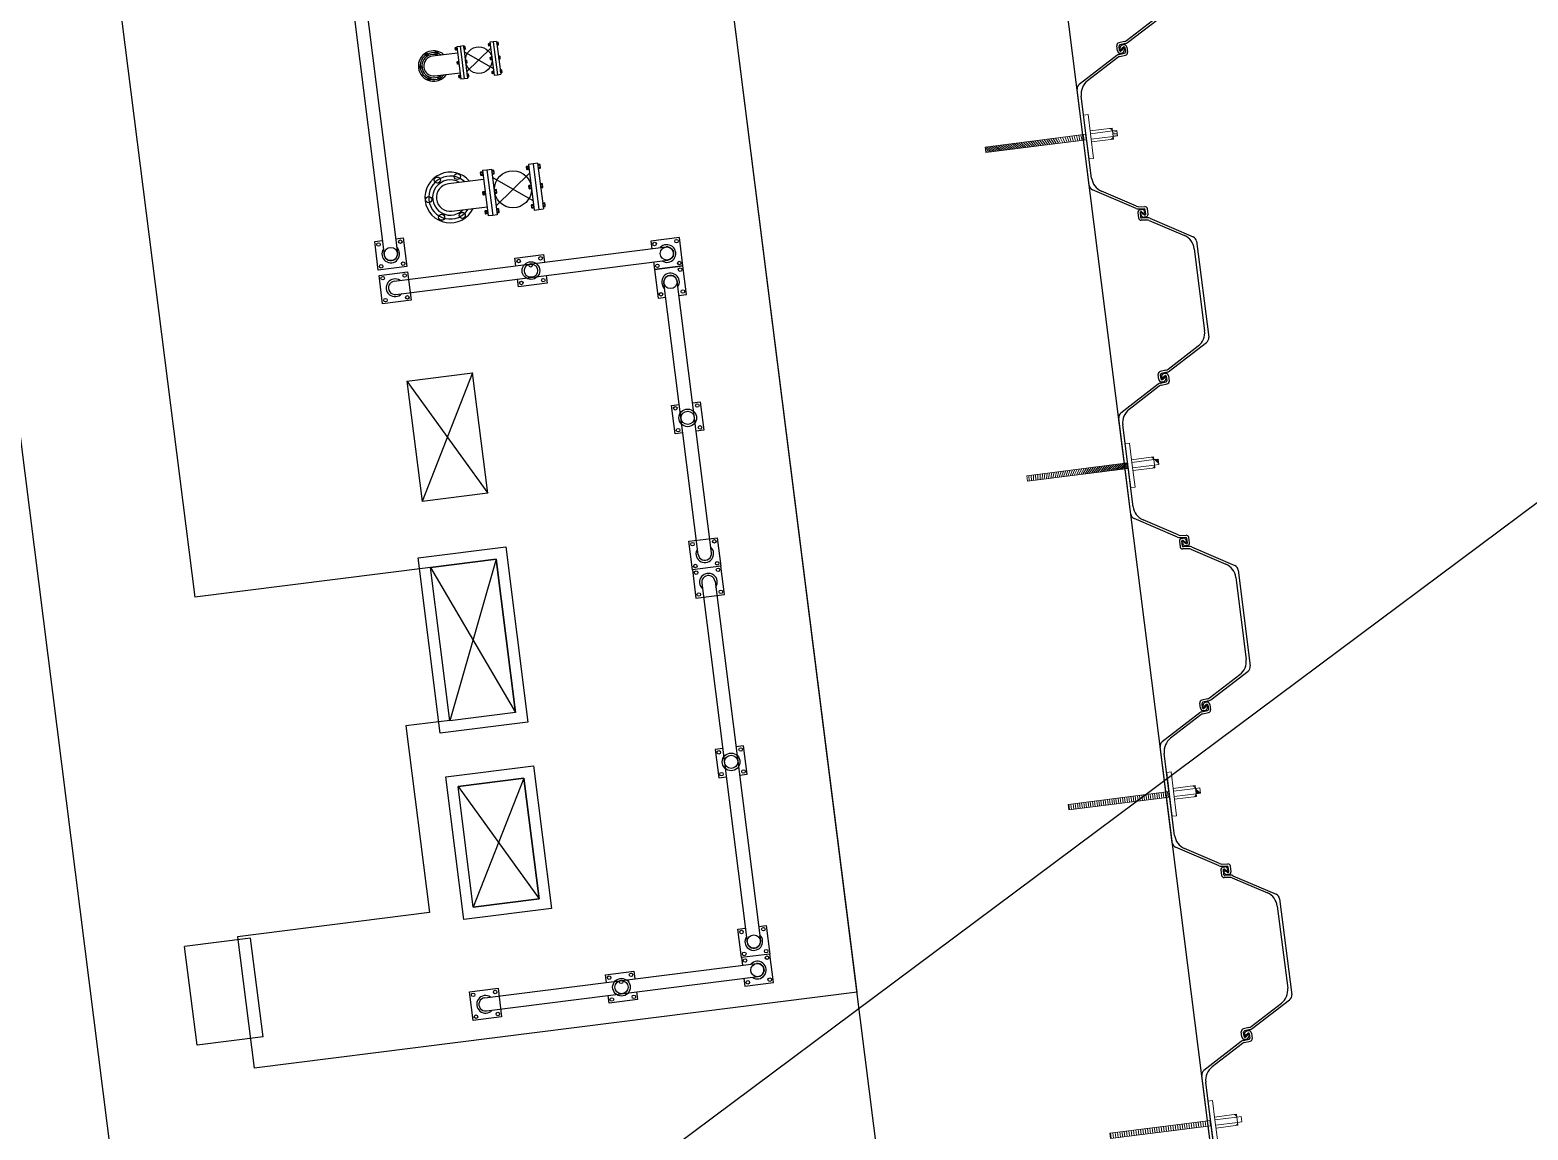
# Model space of a CAD drawing. Header units: inches. Extents: x 2621776591 to 2623670951, y 363331607 to 364354604.
# Drawn here: x 2622184631 to 2622191410, y 363909148 to 363914129 of the extents above; entities that cross this region are included whole.
import ezdxf

# ---------------------------------------------------------------- set-up
doc = ezdxf.new("R2010")
doc.units = ezdxf.units.IN
doc.header["$MEASUREMENT"] = 0
doc.linetypes.add('ACAD_ISO10W100', pattern=[18, 12, -3, 0, -3])
doc.linetypes.add('BORDERX2', pattern=[3.5, 1, -0.5, 1, -0.5, 0, -0.5])
for name, color, linetype in [('ANCHOR POINT', 7, 'Continuous'), ('ISLAND', 7, 'Continuous'), ('PIER', 7, 'Continuous'), ('SHEETPILE', 9, 'Continuous'), ('TEXT2', 1, 'Continuous')]:
    doc.layers.add(name, color=color, linetype=linetype)
doc.layers.add('CRANE', color=7, linetype='Continuous', true_color=0x7f3f7f)
pattern_1 = [(345, (493164.8837858685, 2793723.272402522), (0.00246525140460151, 0.009200443495403375), [])]

# ---------------------------------------------------------------- blocks, each defined once
blk = doc.blocks.new('SERVICE ISLAND PLINTH')
at = {"layer": 'ISLAND'}
for p, q in [((7.299999999988358, 2.75), (0, 2.75)), ((7.299999999988358, 2.750999996904284), (7.299999999988358, 0)), ((3.939198145351838, 2.380000148899853), (3.809198145347182, 2.380000148899853)), ((3.809198145347182, 2.380000148899853), (3.809198145347182, 2.250000149011612)), ((3.939198145351838, 2.250000149011612), (3.939198145351838, 2.380000148899853)), ((3.939198145351838, 2.380000148899853), (3.939198145351838, 2.250000149011612)), ((4.069198145356495, 2.380000148899853), (3.939198145351838, 2.380000148899853)), ((4.069198145356495, 2.345000149216503), (4.069198145356495, 2.380000148899853)), ((4.559198117873166, 2.345000149216503), (4.559198117873166, 2.380000148899853)), ((4.559198117873166, 2.380000148899853), (4.689198117877822, 2.380000148899853)), ((4.689198117877822, 2.380000148899853), (4.689198117877822, 2.345000149216503)), ((5.179198145342525, 2.250000149011612), (5.179198145342525, 2.380000148899853)), ((5.179198145342525, 2.380000148899853), (5.309198145347182, 2.380000148899853)), ((5.309198145347182, 2.380000148899853), (5.309198145347182, 2.250000149011612)), ((5.439198145351838, 2.380000148899853), (5.309198145347182, 2.380000148899853)), ((5.309198145347182, 2.380000148899853), (5.309198145347182, 2.250000149011612)), ((5.439198145351838, 2.250000149011612), (5.439198145351838, 2.380000148899853)), ((6.129198200302199, 2.380000148899853), (6.129198200302199, 2.345000149216503)), ((6.259198200306855, 2.380000148899853), (6.129198200302199, 2.380000148899853)), ((6.259198200306855, 2.345000149216503), (6.259198200306855, 2.380000148899853)), ((6.949198145361152, 2.345000149216503), (6.949198145361152, 2.380000148899853)), ((6.949198145361152, 2.380000148899853), (7.0791981453076, 2.380000148899853)), ((7.0791981453076, 2.380000148899853), (7.0791981453076, 2.250000149011612)), ((7.209198145312257, 2.380000148899853), (7.0791981453076, 2.380000148899853)), ((7.0791981453076, 2.380000148899853), (7.0791981453076, 2.250000149011612)), ((7.209198145312257, 2.250000149011612), (7.209198145312257, 2.380000148899853)), ((3.84419814532157, 1.075000149197876), (3.84419814532157, 2.315000258851796)), ((3.904198145319242, 1.075000149197876), (3.904198145319242, 2.315000148955733)), ((5.244198145344853, 2.345000149216503), (4.004198145354167, 2.345000149216503)), ((5.37419814534951, 2.345000149216503), (7.014198145305272, 2.345000149216503)), ((7.114198145340197, 1.075000149197876), (7.114198145340197, 2.315000258851796)), ((7.174198145337868, 1.075000149197876), (7.174198145337868, 2.315000148955733)), ((3.809198145347182, 2.250000149011612), (3.84419814532157, 2.250000149011612)), ((3.904198145319242, 2.250000149011612), (3.939198145351838, 2.250000149011612)), ((3.939198145351838, 2.250000149011612), (4.069198145356495, 2.250000149011612)), ((5.244198145344853, 2.285000149160624), (4.004198035399895, 2.285000149160624)), ((4.069198145356495, 2.250000149011612), (4.069198145356495, 2.285000149160624)), ((4.559198117873166, 2.250000149011612), (4.559198117873166, 2.285000149160624)), ((4.689198117877822, 2.250000149011612), (4.559198117873166, 2.250000149011612)), ((4.689198117877822, 2.285000149160624), (4.689198117877822, 2.250000149011612)), ((5.309198145347182, 2.250000149011612), (5.179198145342525, 2.250000149011612)), ((5.309198145347182, 2.250000149011612), (5.439198145351838, 2.250000149011612)), ((5.37419814534951, 2.285000149160624), (7.014198255259544, 2.285000149160624)), ((6.129198200302199, 2.285000149160624), (6.129198200302199, 2.250000149011612)), ((6.129198200302199, 2.250000149011612), (6.259198200306855, 2.250000149011612)), ((6.259198200306855, 2.250000149011612), (6.259198200306855, 2.285000149160624)), ((6.949198145361152, 2.250000149011612), (6.949198145361152, 2.285000149160624)), ((7.0791981453076, 2.250000149011612), (6.949198145361152, 2.250000149011612)), ((7.0791981453076, 2.250000149011612), (7.114198145340197, 2.250000149011612)), ((7.174198145337868, 2.250000149011612), (7.209198145312257, 2.250000149011612)), ((3.395833333313931, 1.785445179324597), (3.604166666627862, 1.785445179324597)), ((3.395833333313931, 1.785445179324597), (3.395833333313931, 1.764733894728124)), ((3.395833333313931, 1.764733894728124), (3.604166666627862, 1.764733894728124)), ((3.395833333313931, 1.764733894728124), (3.395833333313931, 1.744022610131651)), ((3.401871749083512, 1.79477362241596), (3.401871749083512, 1.785946891177446)), ((3.416982528113294, 1.79547543078661), (3.403935016074684, 1.79547543078661)), ((3.419095695309807, 1.785946891177446), (3.419095695309807, 1.79477362241596)), ((3.48976153152762, 1.794803238008171), (3.48976153152762, 1.785976506769657)), ((3.50487231061561, 1.795505046378821), (3.491824798518792, 1.795505046378821)), ((3.506985477812123, 1.785976506769657), (3.506985477812123, 1.794803238008171)), ((3.577527657907922, 1.79477362241596), (3.577527657907922, 1.785946891177446)), ((3.592638436995912, 1.79547543078661), (3.579590924899094, 1.79547543078661)), ((3.594751604192425, 1.785946891177446), (3.594751604192425, 1.79477362241596)), ((3.604166666627862, 1.764733894728124), (3.604166666627862, 1.785445179324597)), ((3.604166666627862, 1.744022610131651), (3.604166666627862, 1.764733894728124)), ((3.395833333313931, 1.744022610131651), (3.604166666627862, 1.744022610131651)), ((3.401871749083512, 1.734694167040288), (3.401871749083512, 1.743520898278803)), ((3.416982528113294, 1.733992358669639), (3.403935016074684, 1.733992358669639)), ((3.419095695309807, 1.743520898278803), (3.419095695309807, 1.734694167040288)), ((3.48976153152762, 1.734664550982416), (3.48976153152762, 1.743491282686591)), ((3.50487231061561, 1.733962742611766), (3.491824798518792, 1.733962742611766)), ((3.506985477812123, 1.743491282686591), (3.506985477812123, 1.734664550982416)), ((3.577527657907922, 1.734694167040288), (3.577527657907922, 1.743520898278803)), ((3.592638436995912, 1.733992358669639), (3.579590924899094, 1.733992358669639)), ((3.594751604192425, 1.743520898278803), (3.594751604192425, 1.734694167040288)), ((3.809198145347182, 1.630000176373869), (3.809198145347182, 1.760000176727772)), ((3.809198145347182, 1.760000176727772), (3.84419814532157, 1.760000176727772)), ((3.904198145319242, 1.760000176727772), (3.939198145351838, 1.760000176727772)), ((3.939198145351838, 1.760000176727772), (3.939198145351838, 1.630000176373869)), ((7.0791981453076, 1.630000176373869), (7.0791981453076, 1.760000176727772)), ((7.0791981453076, 1.760000176727772), (7.114198145340197, 1.760000176727772)), ((7.174198145337868, 1.760000176727772), (7.209198145312257, 1.760000176727772)), ((7.209198145312257, 1.760000176727772), (7.209198145312257, 1.630000176373869)), ((2.825000000011642, 1.670228993054479), (2.974999999976717, 1.670228993054479)), ((2.825000000011642, 1.670228993054479), (2.825000000011642, 1.655316868331283)), ((2.825000000011642, 1.655316868331283), (2.974999999976717, 1.655316868331283)), ((2.825000000011642, 1.655316868331283), (2.825000000011642, 1.640404743608087)), ((2.825000000011642, 1.640404743608087), (2.974999999976717, 1.640404743608087)), ((2.82934765930986, 1.67694547213614), (2.82934765930986, 1.670590225607157)), ((2.82934765930986, 1.633688264526427), (2.82934765930986, 1.64004351105541)), ((2.840227420267183, 1.677450774237514), (2.830833211541176, 1.677450774237514)), ((2.840227420267183, 1.633182962425053), (2.830833211541176, 1.633182962425053)), ((2.841748900653329, 1.670590225607157), (2.841748900653329, 1.67694547213614)), ((2.841748900653329, 1.64004351105541), (2.841748900653329, 1.633688264526427)), ((2.89262830268126, 1.676966795697808), (2.89262830268126, 1.670611549168825)), ((2.89262830268126, 1.633666940964758), (2.89262830268126, 1.640022187493742)), ((2.903508063638583, 1.677472097799182), (2.894113854912575, 1.677472097799182)), ((2.903508063638583, 1.633161638863385), (2.894113854912575, 1.633161638863385)), ((2.905029544024728, 1.670611549168825), (2.905029544024728, 1.676966795697808)), ((2.905029544024728, 1.640022187493742), (2.905029544024728, 1.633666940964758)), ((2.955819913710002, 1.67694547213614), (2.955819913710002, 1.670590225607157)), ((2.955819913710002, 1.633688264526427), (2.955819913710002, 1.64004351105541)), ((2.966699674609117, 1.677450774237514), (2.957305465941317, 1.677450774237514)), ((2.966699674609117, 1.633182962425053), (2.957305465941317, 1.633182962425053)), ((2.968221154995263, 1.670590225607157), (2.968221154995263, 1.67694547213614)), ((2.968221154995263, 1.64004351105541), (2.968221154995263, 1.633688264526427)), ((2.974999999976717, 1.655316868331283), (2.974999999976717, 1.670228993054479)), ((2.974999999976717, 1.640404743608087), (2.974999999976717, 1.655316868331283)), ((3.84419814532157, 1.630000176373869), (3.809198145347182, 1.630000176373869)), ((3.939198145351838, 1.630000176373869), (3.904198145319242, 1.630000176373869)), ((7.114198145340197, 1.630000176373869), (7.0791981453076, 1.630000176373869)), ((7.209198145312257, 1.630000176373869), (7.174198145337868, 1.630000176373869)), ((3.395833333313931, 1.575225641019642), (3.604166666627862, 1.575225641019642)), ((3.395833333313931, 1.554514356423169), (3.395833333313931, 1.575225641019642)), ((3.401871749083512, 1.584554084111005), (3.401871749083512, 1.575727352872491)), ((3.416982528113294, 1.585255892481655), (3.403935016074684, 1.585255892481655)), ((3.419095695309807, 1.575727352872491), (3.419095695309807, 1.584554084111005)), ((3.48976153152762, 1.584583700168878), (3.48976153152762, 1.575756968464702)), ((3.50487231061561, 1.585285508539528), (3.491824798518792, 1.585285508539528)), ((3.506985477812123, 1.575756968464702), (3.506985477812123, 1.584583700168878)), ((3.577527657907922, 1.584554084111005), (3.577527657907922, 1.575727352872491)), ((3.592638436995912, 1.585255892481655), (3.579590924899094, 1.585255892481655)), ((3.594751604192425, 1.575727352872491), (3.594751604192425, 1.584554084111005)), ((3.604166666627862, 1.575225641019642), (3.604166666627862, 1.554514356423169)), ((2.825000000011642, 1.518870925996453), (2.974999999976717, 1.518870925996453)), ((2.825000000011642, 1.503958800807595), (2.825000000011642, 1.518870925996453)), ((2.825000000011642, 1.503958800807595), (2.974999999976717, 1.503958800807595)), ((2.825000000011642, 1.489046676084399), (2.825000000011642, 1.503958800807595)), ((2.82934765930986, 1.525587405078113), (2.82934765930986, 1.519232158083469)), ((2.840227420267183, 1.526092706713825), (2.830833211541176, 1.526092706713825)), ((2.841748900653329, 1.519232158083469), (2.841748900653329, 1.525587405078113)), ((2.89262830268126, 1.52560872817412), (2.89262830268126, 1.519253481645137)), ((2.903508063638583, 1.526114030275494), (2.894113854912575, 1.526114030275494)), ((2.905029544024728, 1.519253481645137), (2.905029544024728, 1.52560872817412)), ((2.955819913710002, 1.525587405078113), (2.955819913710002, 1.519232158083469)), ((2.966699674609117, 1.526092706713825), (2.957305465941317, 1.526092706713825)), ((2.968221154995263, 1.519232158083469), (2.968221154995263, 1.525587405078113)), ((2.974999999976717, 1.518870925996453), (2.974999999976717, 1.503958800807595)), ((2.974999999976717, 1.503958800807595), (2.974999999976717, 1.489046676084399)), ((3.395833333313931, 1.554514356423169), (3.604166666627862, 1.554514356423169)), ((3.395833333313931, 1.533803071826696), (3.395833333313931, 1.554514356423169)), ((3.395833333313931, 1.533803071826696), (3.604166666627862, 1.533803071826696)), ((3.401871749083512, 1.524216306395829), (3.401871749083512, 1.533043037634343)), ((3.416982528113294, 1.523514498025179), (3.403935016074684, 1.523514498025179)), ((3.419095695309807, 1.533043037634343), (3.419095695309807, 1.524216306395829)), ((3.490728959033731, 1.524216306395829), (3.490728959033731, 1.533043037634343)), ((3.505839738063514, 1.523514498025179), (3.492792226024903, 1.523514498025179)), ((3.507952905260026, 1.533043037634343), (3.507952905260026, 1.524216306395829)), ((3.577527657907922, 1.524216306395829), (3.577527657907922, 1.533043037634343)), ((3.592638436995912, 1.523514498025179), (3.579590924899094, 1.523514498025179)), ((3.594751604192425, 1.533043037634343), (3.594751604192425, 1.524216306395829)), ((3.604166666627862, 1.554514356423169), (3.604166666627862, 1.533803071826696)), ((2.825000000011642, 1.489046676084399), (2.974999999976717, 1.489046676084399)), ((2.82934765930986, 1.482144204899669), (2.82934765930986, 1.488499451428652)), ((2.840227420267183, 1.481638902798295), (2.830833211541176, 1.481638902798295)), ((2.841748900653329, 1.488499451428652), (2.841748900653329, 1.482144204899669)), ((2.893324850476347, 1.482144204899669), (2.893324850476347, 1.488499451428652)), ((2.90420461143367, 1.481638902798295), (2.894810402707662, 1.481638902798295)), ((2.905726091761608, 1.488499451428652), (2.905726091761608, 1.482144204899669)), ((2.955819913710002, 1.482144204899669), (2.955819913710002, 1.488499451428652)), ((2.966699674609117, 1.481638902798295), (2.957305465941317, 1.481638902798295)), ((2.968221154995263, 1.488499451428652), (2.968221154995263, 1.482144204899669)), ((4.849999999976717, 1.375), (4.299999999988358, 1.375)), ((4.299999999988358, 1.074999999720603), (4.299999999988358, 1.375)), ((4.299999999988358, 1.375), (4.849999999976717, 1.074999999720603)), ((4.299999999988358, 1.074999999720603), (4.849999999976717, 1.375)), ((4.849999999976717, 1.375), (4.849999999976717, 1.074999999720603)), ((5.849999999976717, 1.375), (5.149999999965075, 1.375)), ((5.149999999965075, 1.375), (5.149999999965075, 1.074999999720603)), ((5.149999999965075, 1.074999999720603), (5.849999999976717, 1.375)), ((5.149999999965075, 1.375), (5.849999999976717, 1.074999999720603)), ((5.849999999976717, 1.375), (5.149999999965075, 1.375)), ((5.849999999976717, 1.375), (5.849999999976717, 1.074999999720603)), ((6.700000000011642, 1.375), (6.149999999965075, 1.375)), ((6.149999999965075, 1.375), (6.149999999965075, 1.074999999720603)), ((6.149999999965075, 1.375), (6.700000000011642, 1.074999999720603)), ((6.149999999965075, 1.074999999720603), (6.700000000011642, 1.375)), ((6.700000000011642, 1.375), (6.149999999965075, 1.375)), ((6.700000000011642, 1.074999999720603), (6.700000000011642, 1.375)), ((0.2799826913396828, 1.105000148992985), (3.719982691342011, 1.105000148992985)), ((3.654982691339683, 1.105000148992985), (3.654982691339683, 1.140000149141997)), ((3.654982691339683, 1.140000149141997), (3.784982691344339, 1.140000149141997)), ((3.784982691344339, 1.140000149141997), (3.784982691344339, 1.010000149253756)), ((3.809198145347182, 1.010000149253756), (3.809198145347182, 1.140000149141997)), ((3.809198145347182, 1.140000149141997), (3.939198145351838, 1.140000149141997)), ((3.939198145351838, 1.140000149141997), (3.939198145351838, 1.010000149253756)), ((7.0791981453076, 1.010000149253756), (7.0791981453076, 1.140000149141997)), ((7.0791981453076, 1.140000149141997), (7.209198145312257, 1.140000149141997)), ((7.209198145312257, 1.140000149141997), (7.209198145312257, 1.010000149253756)), ((0.2799826913396828, 1.045000148937106), (3.719982801238075, 1.045000148937106)), ((3.654982691339683, 1.010000149253756), (3.654982691339683, 1.045000148937106)), ((4.299790155433584, 1.074999999720603), (4.849999999976717, 1.074999999720603)), ((5.849999999976717, 1.074999999720603), (5.149999999965075, 1.074999999720603)), ((5.149999999965075, 1.074999999720603), (5.149999999965075, 0)), ((5.848121782531962, 1.074999999720603), (5.848121782531962, 0.875)), ((6.700000000011642, 1.074999999720603), (6.149999999965075, 1.074999999720603)), ((3.784982691344339, 1.010000149253756), (3.654982691339683, 1.010000149253756)), ((3.939198145351838, 1.010000149253756), (3.809198145347182, 1.010000149253756)), ((7.209198145312257, 1.010000149253756), (7.0791981453076, 1.010000149253756)), ((5.848121782531962, 0.875), (6.700000000011642, 0.875)), ((6.700000000011642, 0.875), (6.700000000011642, 0)), ((0, 0), (5.149999999965075, 0)), ((6.700000000011642, 0), (7.299999999988358, 0))]:
    blk.add_line(p, q, dxfattribs=at)
for points in [[(3.405998283065856, 1.79477362241596), (3.405998283065856, 1.785946891177446)], [(3.414869360916782, 1.785946891177446), (3.414869360916782, 1.79477362241596)], [(3.493888065568171, 1.794803238008171), (3.493888065568171, 1.785976506769657)], [(3.502759143419098, 1.785976506769657), (3.502759143419098, 1.794803238008171)], [(3.581654191948473, 1.79477362241596), (3.581654191948473, 1.785946891177446)], [(3.5905252697994, 1.785946891177446), (3.5905252697994, 1.79477362241596)], [(3.405998283065856, 1.734694167040288), (3.405998283065856, 1.743520898278803)], [(3.414869360916782, 1.743520898278803), (3.414869360916782, 1.734694167040288)], [(3.562725773605052, 1.575129609555006), (3.434205992205534, 1.744943585246801)], [(3.561794473498594, 1.744010531809181), (3.434205992205534, 1.575129609555006)], [(3.493888065568171, 1.734664550982416), (3.493888065568171, 1.743491282686591)], [(3.502759143419098, 1.743491282686591), (3.502759143419098, 1.734664550982416)], [(3.581654191948473, 1.734694167040288), (3.581654191948473, 1.743520898278803)], [(3.5905252697994, 1.743520898278803), (3.5905252697994, 1.734694167040288)], [(2.832318763830699, 1.67694547213614), (2.832318763830699, 1.670590225607157)], [(2.832318763830699, 1.633688264526427), (2.832318763830699, 1.64004351105541)], [(2.838705939881038, 1.670590225607157), (2.838705939881038, 1.67694547213614)], [(2.838705939881038, 1.64004351105541), (2.838705939881038, 1.633688264526427)], [(2.945162557007279, 1.518801783211529), (2.852628314343747, 1.641067845746875)], [(2.944492020935286, 1.640396046917886), (2.852628314343747, 1.518801783211529)], [(2.895599407202099, 1.676966795697808), (2.895599407202099, 1.670611549168825)], [(2.895599407202099, 1.633666940964758), (2.895599407202099, 1.640022187493742)], [(2.901986583252437, 1.670611549168825), (2.901986583252437, 1.676966795697808)], [(2.901986583252437, 1.640022187493742), (2.901986583252437, 1.633666940964758)], [(2.958791018172633, 1.67694547213614), (2.958791018172633, 1.670590225607157)], [(2.958791018172633, 1.633688264526427), (2.958791018172633, 1.64004351105541)], [(2.965178194222972, 1.670590225607157), (2.965178194222972, 1.67694547213614)], [(2.965178194222972, 1.64004351105541), (2.965178194222972, 1.633688264526427)], [(3.405998283065856, 1.584554084111005), (3.405998283065856, 1.575727352872491)], [(3.414869360916782, 1.575727352872491), (3.414869360916782, 1.584554084111005)], [(3.493888065568171, 1.584583700168878), (3.493888065568171, 1.575756968464702)], [(3.502759143419098, 1.575756968464702), (3.502759143419098, 1.584583700168878)], [(3.581654191948473, 1.584554084111005), (3.581654191948473, 1.575727352872491)], [(3.5905252697994, 1.575727352872491), (3.5905252697994, 1.584554084111005)], [(2.832318763830699, 1.525587405078113), (2.832318763830699, 1.519232158083469)], [(2.838705939881038, 1.519232158083469), (2.838705939881038, 1.525587405078113)], [(2.895599407202099, 1.52560872817412), (2.895599407202099, 1.519253481645137)], [(2.901986583252437, 1.519253481645137), (2.901986583252437, 1.52560872817412)], [(2.958791018172633, 1.525587405078113), (2.958791018172633, 1.519232158083469)], [(2.965178194222972, 1.519232158083469), (2.965178194222972, 1.525587405078113)], [(3.405998283065856, 1.524216306395829), (3.405998283065856, 1.533043037634343)], [(3.414869360916782, 1.533043037634343), (3.414869360916782, 1.524216306395829)], [(3.494855493016075, 1.524216306395829), (3.494855493016075, 1.533043037634343)], [(3.503726570867002, 1.533043037634343), (3.503726570867002, 1.524216306395829)], [(3.581654191948473, 1.524216306395829), (3.581654191948473, 1.533043037634343)], [(3.5905252697994, 1.533043037634343), (3.5905252697994, 1.524216306395829)], [(2.832318763830699, 1.482144204899669), (2.832318763830699, 1.488499451428652)], [(2.838705939881038, 1.488499451428652), (2.838705939881038, 1.482144204899669)], [(2.896295954997186, 1.482144204899669), (2.896295954997186, 1.488499451428652)], [(2.902683131047525, 1.488499451428652), (2.902683131047525, 1.482144204899669)], [(2.958791018172633, 1.482144204899669), (2.958791018172633, 1.488499451428652)], [(2.965178194222972, 1.488499451428652), (2.965178194222972, 1.482144204899669)]]:
    blk.add_lwpolyline(points, dxfattribs=at)
for points in [[(3.4375, 1.533803071826696), (3.4375, 1.373958800919354, 0.9999999999999999), (3.5625, 1.373958800919354), (3.5625, 1.533803071826696)], [(2.854999999981374, 1.489046676084399), (2.854999999981374, 1.373958800919354, 0.9999999999999999), (2.945000000006985, 1.373958800919354), (2.945000000006985, 1.489046676084399)]]:
    blk.add_lwpolyline(points, format="xyb", dxfattribs=at)
at = {"layer": 'ISLAND', "ltscale": 10000}
blk.add_lwpolyline([(5.099999999976717, 1.424999999813735), (5.899999999965075, 1.424999999813735), (5.899999999965075, 1.024999999906868), (5.099999999976717, 1.024999999906868)], close=True, dxfattribs=at)
at = {"layer": 'ISLAND'}
for points in [[(6.099999999976717, 1.424999999813735), (6.75099999998929, 1.424999999813735), (6.75099999998929, 1.024999999906868), (6.099999999976717, 1.024999999906868)], [(5.149999999965075, 1.375), (5.849999999976717, 1.375), (5.849999999976717, 1.074999999720603), (5.149999999965075, 1.074999999720603)], [(6.149999999965075, 1.375), (6.701000000000931, 1.375), (6.701000000000931, 1.074999999720603), (6.149999999965075, 1.074999999720603)]]:
    blk.add_lwpolyline(points, close=True, dxfattribs=at)
for centre, radius in [((3.824198145361152, 2.365000149235129), 0.008), ((3.924198145337868, 2.365000149235129), 0.008), ((3.9541981453076, 2.365000149235129), 0.008), ((4.054198145342525, 2.365000149235129), 0.008), ((4.574198117828928, 2.365000149235129), 0.008), ((4.674198117863853, 2.365000149235129), 0.008), ((5.194198145356495, 2.365000149235129), 0.008), ((5.294198145333212, 2.365000149235129), 0.008), ((5.324198145361152, 2.365000149235129), 0.008), ((5.424198145337868, 2.365000149235129), 0.008), ((6.144198200316168, 2.365000149235129), 0.008), ((6.244198200292885, 2.365000149235129), 0.008), ((6.964198145316914, 2.365000149235129), 0.008), ((7.064198145351838, 2.365000149235129), 0.008), ((7.09419814532157, 2.365000149235129), 0.008), ((7.194198145356495, 2.365000149235129), 0.008), ((3.87419814534951, 2.315000148955733), 0.03), ((4.004198145354167, 2.315000148955733), 0.03), ((4.62419814534951, 2.315000148955733), 0.04), ((4.62419814534951, 2.315000148955733), 0.03000000000001259), ((6.194198172830511, 2.315000148955733), 0.04), ((6.194198172830511, 2.315000148955733), 0.03000000000001259), ((7.014198145305272, 2.315000148955733), 0.03), ((7.144198145309929, 2.315000148955733), 0.03), ((3.824198145361152, 2.265000149141997), 0.008), ((3.924198145337868, 2.265000149141997), 0.008), ((4.054198145342525, 2.265000149141997), 0.008), ((4.574198117828928, 2.265000149141997), 0.008), ((4.674198117863853, 2.265000149141997), 0.008), ((5.194198145356495, 2.265000149141997), 0.008), ((5.294198145333212, 2.265000149141997), 0.008), ((5.324198145361152, 2.265000149141997), 0.008), ((5.424198145337868, 2.265000149141997), 0.008), ((6.144198200316168, 2.265000149141997), 0.008), ((6.244198200292885, 2.265000149141997), 0.008), ((6.964198145316914, 2.265000149141997), 0.008), ((7.064198145351838, 2.265000149141997), 0.008), ((7.09419814532157, 2.265000149141997), 0.008), ((7.194198145356495, 2.265000149141997), 0.008), ((3.498409237072337, 1.660111444070935), 0.0839111660953585), ((3.824198145361152, 1.745000176597387), 0.008), ((3.87419814534951, 1.695000148843974), 0.04), ((3.849999841419049, 1.696705024689436), 0.008), ((3.87419814534951, 1.695000148843974), 0.03000000000001259), ((3.924198145337868, 1.745000176597387), 0.008), ((7.09419814532157, 1.745000176597387), 0.008), ((7.144198145309929, 1.695000148843974), 0.04), ((7.119999841437675, 1.696705024689436), 0.008), ((7.144198145309929, 1.695000148843974), 0.03000000000001259), ((7.194198145356495, 1.745000176597387), 0.008), ((2.898854650673456, 1.579988704062998), 0.06041603958865448), ((3.824198145361152, 1.645000176504254), 0.008), ((3.924198145337868, 1.645000176504254), 0.008), ((7.09419814532157, 1.645000176504254), 0.008), ((7.194198145356495, 1.645000176504254), 0.008), ((3.4095168603817, 1.41762072686106), 0.01387588731672164), ((3.587141506257467, 1.417628488037735), 0.01387588731672164), ((2.842783481231891, 1.394062938634306), 0.006418876276274536), ((2.957419231359381, 1.394183672498912), 0.006418876276274536), ((2.843495830369648, 1.34835945116356), 0.006418876276274536), ((2.897221915656701, 1.313890685793012), 0.006418876276274536), ((2.954420590482187, 1.346005909144878), 0.006418876276274536), ((3.414439244079404, 1.325978208333254), 0.01387588731672164), ((3.49719353124965, 1.276200236752629), 0.01387588731672164), ((3.583544429158792, 1.323824769817293), 0.01387588731672164), ((3.669982691295445, 1.125000149011612), 0.008), ((3.719982691342011, 1.075000149197876), 0.03), ((3.76998269133037, 1.125000149011612), 0.008), ((3.824198145361152, 1.125000149011612), 0.008), ((3.924198145337868, 1.125000149011612), 0.008), ((7.09419814532157, 1.125000149011612), 0.008), ((7.194198145356495, 1.125000149011612), 0.008), ((3.669982691295445, 1.02500014891848), 0.008), ((3.76998269133037, 1.02500014891848), 0.008), ((3.824198145361152, 1.02500014891848), 0.008), ((3.924198145337868, 1.02500014891848), 0.008), ((7.09419814532157, 1.02500014891848), 0.008), ((7.194198145356495, 1.02500014891848), 0.008)]:
    blk.add_circle(centre, radius, dxfattribs=at)
for centre, radius, start, end in [((3.87419814534951, 2.315000148955733), 0.04, 318.5903765184514, 221.4096234815486), ((3.87419814534951, 2.315000148955733), 0.03, 0, 180.0001867629851), ((4.004198145354167, 2.315000148955733), 0.04, 48.5903834284668, 311.4096165715331), ((4.004198145354167, 2.315000148955733), 0.03, 90, 270.0001867629851), ((5.244198145344853, 2.315000148955733), 0.04, 228.5903834284668, 131.4096165715332), ((5.244198145344853, 2.315000148955733), 0.03, 269.9998132370148, 90), ((5.37419814534951, 2.315000148955733), 0.04, 48.5903834284668, 311.4096165715331), ((5.37419814534951, 2.315000148955733), 0.03, 90, 270.0001867629851), ((7.014198145305272, 2.315000148955733), 0.04, 228.5903834284668, 131.4096165715332), ((7.014198145305272, 2.315000148955733), 0.03, 269.9998132370148, 90), ((7.144198145309929, 2.315000148955733), 0.04, 318.5903765184514, 221.4096234815486), ((7.144198145309929, 2.315000148955733), 0.03, 0, 180.0001867629851), ((3.403935016074684, 1.792076133657247), 0.003396103106166852, 52.58819889903305, 127.411801100967), ((3.403935016074684, 1.788644379936159), 0.003396103106166852, 232.588198899033, 307.411801100967), ((3.410433822020423, 1.781797580886632), 0.01371319275676273, 71.12827666503703, 108.871723334963), ((3.410433822020423, 1.798922932241112), 0.01371319275676273, 251.128276665037, 288.871723334963), ((3.416982528113294, 1.791940921451896), 0.00353407264163369, 53.27741850175882, 126.7225814982412), ((3.416982528113294, 1.788779591675848), 0.00353407264163369, 233.2774185017588, 306.7225814982411), ((3.491824798518792, 1.792105749249458), 0.003396103106166852, 52.58819889903305, 127.411801100967), ((3.491824798518792, 1.78867399552837), 0.003396103106166852, 232.588198899033, 307.411801100967), ((3.498323604464531, 1.781827196944505), 0.01371319275676273, 71.12827666503703, 108.871723334963), ((3.498323604464531, 1.798952548298985), 0.01371319275676273, 251.128276665037, 288.871723334963), ((3.50487231061561, 1.791970537509769), 0.00353407264163369, 53.27741850175882, 126.7225814982412), ((3.50487231061561, 1.788809207733721), 0.00353407264163369, 233.2774185017588, 306.7225814982411), ((3.579590924899094, 1.792076133657247), 0.003396103106166852, 52.58819889903305, 127.411801100967), ((3.579590924899094, 1.788644379936159), 0.003396103106166852, 232.588198899033, 307.411801100967), ((3.586089730844833, 1.781797580886632), 0.01371319275676273, 71.12827666503703, 108.871723334963), ((3.586089730844833, 1.798922932241112), 0.01371319275676273, 251.128276665037, 288.871723334963), ((3.592638436995912, 1.791940921451896), 0.00353407264163369, 53.27741850175882, 126.7225814982412), ((3.592638436995912, 1.788779591675848), 0.00353407264163369, 233.2774185017588, 306.7225814982411), ((3.403935016074684, 1.74082340952009), 0.003396103106166852, 52.58819889903305, 127.411801100967), ((3.403935016074684, 1.737391655799001), 0.003396103106166852, 232.588198899033, 307.411801100967), ((3.410433822020423, 1.730544856749475), 0.01371319275676273, 71.12827666503703, 108.871723334963), ((3.410433822020423, 1.747670208569616), 0.01371319275676273, 251.128276665037, 288.871723334963), ((3.416982528113294, 1.740688197314739), 0.00353407264163369, 53.27741850175882, 126.7225814982412), ((3.416982528113294, 1.737526868004352), 0.00353407264163369, 233.2774185017588, 306.7225814982411), ((3.491824798518792, 1.740793793927878), 0.003396103106166852, 52.58819889903305, 127.411801100967), ((3.491824798518792, 1.737362039741129), 0.003396103106166852, 232.588198899033, 307.411801100967), ((3.498323604464531, 1.730515241157264), 0.01371319275676273, 71.12827666503703, 108.871723334963), ((3.498323604464531, 1.747640592511743), 0.01371319275676273, 251.128276665037, 288.871723334963), ((3.50487231061561, 1.740658581722528), 0.00353407264163369, 53.27741850175882, 126.7225814982412), ((3.50487231061561, 1.737497251946479), 0.00353407264163369, 233.2774185017588, 306.7225814982411), ((3.579590924899094, 1.74082340952009), 0.003396103106166852, 52.58819889903305, 127.411801100967), ((3.579590924899094, 1.737391655799001), 0.003396103106166852, 232.588198899033, 307.411801100967), ((3.586089730844833, 1.730544856749475), 0.01371319275676273, 71.12827666503703, 108.871723334963), ((3.586089730844833, 1.747670208569616), 0.01371319275676273, 251.128276665037, 288.871723334963), ((3.592638436995912, 1.740688197314739), 0.00353407264163369, 53.27741850175882, 126.7225814982412), ((3.592638436995912, 1.737526868004352), 0.00353407264163369, 233.2774185017588, 306.7225814982411), ((2.830833211541176, 1.675003280397505), 0.002445194236439986, 52.58819889903305, 127.411801100967), ((2.830833211541176, 1.672532417811453), 0.002445194236439986, 232.588198899033, 307.411801100967), ((2.830833211541176, 1.638101319316775), 0.002445194236439986, 52.58819889903305, 127.411801100967), ((2.830833211541176, 1.635630456265062), 0.002445194236439986, 232.588198899033, 307.411801100967), ((2.835512351826765, 1.667602722533047), 0.009873498784868573, 71.12827666503703, 108.871723334963), ((2.835512351826765, 1.679932975675911), 0.009873498784868573, 251.128276665037, 288.871723334963), ((2.835512351826765, 1.630700761452317), 0.009873498784868573, 71.12827666503703, 108.871723334963), ((2.835512351826765, 1.643031014129519), 0.009873498784868573, 251.128276665037, 288.871723334963), ((2.840227420267183, 1.674905927851796), 0.002544532301976103, 53.27741850175882, 126.7225814982412), ((2.840227420267183, 1.672629770357162), 0.002544532301976103, 233.2774185017588, 306.7225814982411), ((2.840227420267183, 1.638003966305405), 0.002544532301976103, 53.27741850175882, 126.7225814982412), ((2.840227420267183, 1.635727809276432), 0.002544532301976103, 233.2774185017588, 306.7225814982411), ((2.894113854912575, 1.675024603959173), 0.002445194236439986, 52.58819889903305, 127.411801100967), ((2.894113854912575, 1.67255374090746), 0.002445194236439986, 232.588198899033, 307.411801100967), ((2.894113854912575, 1.638079995755106), 0.002445194236439986, 52.58819889903305, 127.411801100967), ((2.894113854912575, 1.635609133169055), 0.002445194236439986, 232.588198899033, 307.411801100967), ((2.898792995198164, 1.667624046094716), 0.009873498784868573, 71.12827666503703, 108.871723334963), ((2.898792995198164, 1.679954298771918), 0.009873498784868573, 251.128276665037, 288.871723334963), ((2.898792995198164, 1.630679437890649), 0.009873498784868573, 71.12827666503703, 108.871723334963), ((2.898792995198164, 1.643009691033512), 0.009873498784868573, 251.128276665037, 288.871723334963), ((2.903508063638583, 1.674927250947803), 0.002544532301976103, 53.27741850175882, 126.7225814982412), ((2.903508063638583, 1.67265109391883), 0.002544532301976103, 233.2774185017588, 306.7225814982411), ((2.903508063638583, 1.637982643209398), 0.002544532301976103, 53.27741850175882, 126.7225814982412), ((2.903508063638583, 1.635706485714763), 0.002544532301976103, 233.2774185017588, 306.7225814982411), ((2.957305465941317, 1.675003280397505), 0.002445194236439986, 52.58819889903305, 127.411801100967), ((2.957305465941317, 1.672532417811453), 0.002445194236439986, 232.588198899033, 307.411801100967), ((2.957305465941317, 1.638101319316775), 0.002445194236439986, 52.58819889903305, 127.411801100967), ((2.957305465941317, 1.635630456265062), 0.002445194236439986, 232.588198899033, 307.411801100967), ((2.961984606226906, 1.667602722533047), 0.009873498784868573, 71.12827666503703, 108.871723334963), ((2.961984606226906, 1.679932975675911), 0.009873498784868573, 251.128276665037, 288.871723334963), ((2.961984606226906, 1.630700761452317), 0.009873498784868573, 71.12827666503703, 108.871723334963), ((2.961984606226906, 1.643031014129519), 0.009873498784868573, 251.128276665037, 288.871723334963), ((2.966699674609117, 1.674905927851796), 0.002544532301976103, 53.27741850175882, 126.7225814982412), ((2.966699674609117, 1.672629770357162), 0.002544532301976103, 233.2774185017588, 306.7225814982411), ((2.966699674609117, 1.638003966305405), 0.002544532301976103, 53.27741850175882, 126.7225814982412), ((2.966699674609117, 1.635727809276432), 0.002544532301976103, 233.2774185017588, 306.7225814982411), ((3.403935016074684, 1.581856595352292), 0.003396103106166852, 52.58819889903305, 127.411801100967), ((3.403935016074684, 1.578424841631204), 0.003396103106166852, 232.588198899033, 307.411801100967), ((3.410433822020423, 1.571578042581677), 0.01371319275676273, 71.12827666503703, 108.871723334963), ((3.410433822020423, 1.588703394401819), 0.01371319275676273, 251.128276665037, 288.871723334963), ((3.416982528113294, 1.581721383146942), 0.00353407264163369, 53.27741850175882, 126.7225814982412), ((3.416982528113294, 1.578560053836554), 0.00353407264163369, 233.2774185017588, 306.7225814982411), ((3.491824798518792, 1.581886211410165), 0.003396103106166852, 52.58819889903305, 127.411801100967), ((3.491824798518792, 1.578454457223415), 0.003396103106166852, 232.588198899033, 307.411801100967), ((3.498323604464531, 1.57160765863955), 0.01371319275676273, 71.12827666503703, 108.871723334963), ((3.498323604464531, 1.58873300999403), 0.01371319275676273, 251.128276665037, 288.871723334963), ((3.50487231061561, 1.581750999204814), 0.00353407264163369, 53.27741850175882, 126.7225814982412), ((3.50487231061561, 1.578589669428766), 0.00353407264163369, 233.2774185017588, 306.7225814982411), ((3.579590924899094, 1.581856595352292), 0.003396103106166852, 52.58819889903305, 127.411801100967), ((3.579590924899094, 1.578424841631204), 0.003396103106166852, 232.588198899033, 307.411801100967), ((3.586089730844833, 1.571578042581677), 0.01371319275676273, 71.12827666503703, 108.871723334963), ((3.586089730844833, 1.588703394401819), 0.01371319275676273, 251.128276665037, 288.871723334963), ((3.592638436995912, 1.581721383146942), 0.00353407264163369, 53.27741850175882, 126.7225814982412), ((3.592638436995912, 1.578560053836554), 0.00353407264163369, 233.2774185017588, 306.7225814982411), ((2.830833211541176, 1.523645212873816), 0.002445194236439986, 52.58819889903305, 127.411801100967), ((2.830833211541176, 1.521174350287765), 0.002445194236439986, 232.588198899033, 307.411801100967), ((2.835512351826765, 1.516244655009359), 0.009873498784868573, 71.12827666503703, 108.871723334963), ((2.835512351826765, 1.528574908152223), 0.009873498784868573, 251.128276665037, 288.871723334963), ((2.840227420267183, 1.523547860328108), 0.002544532301976103, 53.27741850175882, 126.7225814982412), ((2.840227420267183, 1.521271702833474), 0.002544532301976103, 233.2774185017588, 306.7225814982411), ((2.894113854912575, 1.523666536435485), 0.002445194236439986, 52.58819889903305, 127.411801100967), ((2.894113854912575, 1.521195673849434), 0.002445194236439986, 232.588198899033, 307.411801100967), ((2.898792995198164, 1.516265978571028), 0.009873498784868573, 71.12827666503703, 108.871723334963), ((2.898792995198164, 1.528596231713891), 0.009873498784868573, 251.128276665037, 288.871723334963), ((2.903508063638583, 1.523569183889776), 0.002544532301976103, 53.27741850175882, 126.7225814982412), ((2.903508063638583, 1.521293026395142), 0.002544532301976103, 233.2774185017588, 306.7225814982411), ((2.957305465941317, 1.523645212873816), 0.002445194236439986, 52.58819889903305, 127.411801100967), ((2.957305465941317, 1.521174350287765), 0.002445194236439986, 232.588198899033, 307.411801100967), ((2.961984606226906, 1.516244655009359), 0.009873498784868573, 71.12827666503703, 108.871723334963), ((2.961984606226906, 1.528574908152223), 0.009873498784868573, 251.128276665037, 288.871723334963), ((2.966699674609117, 1.523547860328108), 0.002544532301976103, 53.27741850175882, 126.7225814982412), ((2.966699674609117, 1.521271702833474), 0.002544532301976103, 233.2774185017588, 306.7225814982411), ((3.403935016074684, 1.53034554887563), 0.003396103106166852, 52.58819889903305, 127.411801100967), ((3.403935016074684, 1.526913795154542), 0.003396103106166852, 232.588198899033, 307.411801100967), ((3.410433822020423, 1.520066996105015), 0.01371319275676273, 71.12827666503703, 108.871723334963), ((3.410433822020423, 1.537192347925156), 0.01371319275676273, 251.128276665037, 288.871723334963), ((3.416982528113294, 1.53021033667028), 0.00353407264163369, 53.27741850175882, 126.7225814982412), ((3.416982528113294, 1.527049007359892), 0.00353407264163369, 233.2774185017588, 306.7225814982411), ((3.492792226024903, 1.53034554887563), 0.003396103106166852, 52.58819889903305, 127.411801100967), ((3.492792226024903, 1.526913795154542), 0.003396103106166852, 232.588198899033, 307.411801100967), ((3.499291031970643, 1.520066996105015), 0.01371319275676273, 71.12827666503703, 108.871723334963), ((3.499291031970643, 1.537192347925156), 0.01371319275676273, 251.128276665037, 288.871723334963), ((3.505839738063514, 1.53021033667028), 0.00353407264163369, 53.27741850175882, 126.7225814982412), ((3.505839738063514, 1.527049007359892), 0.00353407264163369, 233.2774185017588, 306.7225814982411), ((3.579590924899094, 1.53034554887563), 0.003396103106166852, 52.58819889903305, 127.411801100967), ((3.579590924899094, 1.526913795154542), 0.003396103106166852, 232.588198899033, 307.411801100967), ((3.586089730844833, 1.520066996105015), 0.01371319275676273, 71.12827666503703, 108.871723334963), ((3.586089730844833, 1.537192347925156), 0.01371319275676273, 251.128276665037, 288.871723334963), ((3.592638436995912, 1.53021033667028), 0.00353407264163369, 53.27741850175882, 126.7225814982412), ((3.592638436995912, 1.527049007359892), 0.00353407264163369, 233.2774185017588, 306.7225814982411), ((2.830833211541176, 1.486557259690017), 0.002445194236439986, 52.58819889903305, 127.411801100967), ((2.830833211541176, 1.484086396638304), 0.002445194236439986, 232.588198899033, 307.411801100967), ((2.899999999965075, 1.373958800919354), 0.06913198776660959, 130.6116667475654, 49.38833325243462), ((2.835512351826765, 1.479156701825559), 0.009873498784868573, 71.12827666503703, 108.871723334963), ((2.835512351826765, 1.491486954502761), 0.009873498784868573, 251.128276665037, 288.871723334963), ((2.840227420267183, 1.486459906678647), 0.002544532301976103, 53.27741850175882, 126.7225814982412), ((2.840227420267183, 1.484183749184012), 0.002544532301976103, 233.2774185017588, 306.7225814982411), ((2.894810402707662, 1.486557259690017), 0.002445194236439986, 52.58819889903305, 127.411801100967), ((2.894810402707662, 1.484086396638304), 0.002445194236439986, 232.588198899033, 307.411801100967), ((2.899489542993251, 1.479156701825559), 0.009873498784868573, 71.12827666503703, 108.871723334963), ((2.899489542993251, 1.491486954502761), 0.009873498784868573, 251.128276665037, 288.871723334963), ((2.90420461143367, 1.486459906678647), 0.002544532301976103, 53.27741850175882, 126.7225814982412), ((2.90420461143367, 1.484183749184012), 0.002544532301976103, 233.2774185017588, 306.7225814982411), ((2.957305465941317, 1.486557259690017), 0.002445194236439986, 52.58819889903305, 127.411801100967), ((2.957305465941317, 1.484086396638304), 0.002445194236439986, 232.588198899033, 307.411801100967), ((2.961984606226906, 1.479156701825559), 0.009873498784868573, 71.12827666503703, 108.871723334963), ((2.961984606226906, 1.491486954502761), 0.009873498784868573, 251.128276665037, 288.871723334963), ((2.966699674609117, 1.486459906678647), 0.002544532301976103, 53.27741850175882, 126.7225814982412), ((2.966699674609117, 1.484183749184012), 0.002544532301976103, 233.2774185017588, 306.7225814982411), ((3.5, 1.373958800919354), 0.1146668791491843, 123.0285663818419, 56.97143361815808), ((3.5, 1.373958800919354), 0.09727791943278986, 129.9776682475803, 50.02233175241975), ((3.5, 1.373958800919354), 0.07988895971639547, 141.4749414494866, 38.52505855051346), ((2.899999999965075, 1.373958800919354), 0.06108799184440655, 137.4461680752068, 42.55383192479323), ((2.899999999965075, 1.373958800919354), 0.05304399592220353, 148.0329049221797, 31.96709507782029), ((3.719982691342011, 1.075000149197876), 0.04, 228.5903834284668, 131.4096165715332), ((3.719982691342011, 1.075000149197876), 0.03, 269.9998132370148, 90), ((3.87419814534951, 1.075000149197876), 0.04, 138.5903765184514, 41.40962348154856), ((7.144198145309929, 1.075000149197876), 0.04, 138.5903765184514, 41.40962348154856), ((3.87419814534951, 1.075000149197876), 0.03, 179.9998132370149, 0), ((7.144198145309929, 1.075000149197876), 0.03, 179.9998132370149, 0)]:
    blk.add_arc(centre, radius, start, end, dxfattribs=at)
blk = doc.blocks.new('AU25D')
at = {"color": 7}
for p, q in [((776.0411521251635, 28.22840040445408), (884.4516152983097, 212.6682477956328)), ((906.0042368972807, 225), (1343.995763102714, 225)), ((937.9600775321112, 210.4999999999999), (1312.039922467884, 210.4999999999999)), ((1473.958847874833, 28.22840040445589), (1365.548384701686, 212.6682477956328)), ((785.7178184078231, 24.49650330780605), (873.3022127351968, 173.5047433868967)), ((1464.282181592173, 24.49650330780605), (1376.697787264799, 173.5047433868967)), ((-17.75, 10.5), (-17.75, 3.000437081158451)), ((-8.25, 9.5), (-8.25, 7.870285842249359)), ((6.545248191543577, -6.787101521733347), (-7.257391819077383, 5.64085136581707)), ((-5.75, 22.5), (17.85288811077771, 22.5)), ((-5.25, 12.5), (15.13794479972966, 12.5)), ((22.71786163413707, -18.04792223050753), (20.11312721772992, 7.997553924336897)), ((32.39452791679468, -14.31602513385769), (29.79332591397724, 11.6941294184071)), ((717.6054720832016, -14.31602513385769), (720.2066740860191, 11.6941294184071)), ((727.2821383658611, -18.04792223050571), (729.8868727822683, 7.997553924336897)), ((755.7499999999983, 22.5), (732.1471118892205, 22.5)), ((755.2499999999982, 12.5), (734.8620552002667, 12.5)), ((756.5452481915428, 6.787101521733347), (742.7426081809216, -5.64085136581707)), ((743.4547518084528, -6.787101521733347), (757.2573918190737, 5.64085136581707)), ((749.8497159067965, 10.5), (755.1199999999982, 10.5)), ((758.2499999999982, 9.5), (758.2499999999982, 7.870285842249359)), ((767.7499999999982, 10.5), (767.7499999999982, 3.000437081158451)), ((772.7178616341342, 18.04792223050571), (770.113127217729, -7.997553924336897)), ((782.3945279167938, 14.31602513385769), (779.7933259139763, -11.6941294184071)), ((1467.605472083202, 14.31602513385769), (1470.20667408602, -11.6941294184071)), ((1477.282138365861, 18.04792223050753), (1479.886872782267, -7.997553924336897)), ((1493.454751808453, 6.787101521733347), (1507.257391819074, -5.64085136581707)), ((1500.150284093199, 10.5), (1494.879999999998, 10.5)), ((-0.150284093202572, -10.5), (5.119999999998981, -10.5)), ((26.04115212516444, -28.22840040445589), (134.4516152983105, -212.6682477956328)), ((35.71781840782387, -24.49650330780605), (123.3022127351978, -173.5047433868967)), ((723.9588478748318, -28.22840040445408), (615.5483847016857, -212.6682477956328)), ((714.2821815921725, -24.49650330780605), (626.6977872648002, -173.5047433868967)), ((732.2499999999983, -10.5), (732.2499999999983, -3.000437081158451)), ((741.7499999999982, -9.5), (741.7499999999982, -7.870285842249359)), ((744.2499999999983, -22.5), (767.8528881107759, -22.5)), ((744.7499999999983, -12.5), (765.1379447997286, -12.5)), ((750.1502840931988, -10.5), (744.8799999999992, -10.5)), ((1505.749999999998, -22.5), (1482.14711188922, -22.5)), ((1505.249999999998, -12.5), (1484.862055200267, -12.5)), ((1508.249999999998, -9.5), (1508.249999999998, -7.870285842249359)), ((1517.749999999998, -10.5), (1517.749999999998, -3.000437081158451)), ((593.9957631027154, -225), (156.0042368972826, -225)), ((562.0399224678858, -210.4999999999999), (187.9600775321123, -210.4999999999999))]:
    blk.add_line(p, q, dxfattribs=at)
at = {"color": 4, "linetype": 'ACAD_ISO10W100'}
for p, q in [((5, 0), (-5, 0)), ((0, 5), (0, -5)), ((754.9999999999983, 0), (744.9999999999982, 0)), ((749.9999999999983, 5), (749.9999999999983, -5)), ((749.9999999999983, 5), (749.9999999999983, -5)), ((749.9999999999983, -5), (749.9999999999983, 5)), ((1494.999999999998, 0), (1504.999999999998, 0)), ((1499.999999999998, -5), (1499.999999999998, 5))]:
    blk.add_line(p, q, dxfattribs=at)
at = {"color": 7}
for centre, radius, start, end in [((937.9600775321112, 135.4999999999999), 75, 90, 149.5537447587004), ((906.0042368972807, 200), 25, 90, 149.5537447587004), ((1312.039922467884, 135.4999999999999), 75, 30.44625524129958, 90), ((1343.995763102714, 200), 25, 30.44625524129958, 90), ((-5.75, 10.5), 12, 90, 180), ((-7.75, 3.000437081158451), 10, 180, 220.5383065500835), ((-5.25, 9.5), 3, 90, 180), ((-5.25, 7.870285842249359), 3, 180, 227.9999999999919), ((15.13794479972966, 7.5), 5, 5.710999999998601, 90), ((17.85288811077771, 10.5), 12, 5.71099999999212, 90), ((732.1471118892205, 10.5), 12, 90, 174.2890000000078), ((734.8620552002667, 7.5), 5, 90, 174.2889999999949), ((742.2499999999982, -3.000437081158451), 10, 139.4616934499115, 180), ((749.8497159067965, -9.5), 20, 90, 139.4616934499065), ((755.1199999999982, 8.3700000000008), 2.129999999999999, 311.9999999999939, 90), ((755.2499999999982, 9.5), 3, 0, 90), ((755.7499999999983, 10.5), 12, 0, 90), ((755.2499999999982, 7.870285842249359), 3, 311.9999999999896, 0), ((757.7499999999982, 3.000437081158451), 10, 319.4616934499165, 0), ((797.5937737241346, 15.56015260882122), 25, 149.5537447587004, 174.2890000000013), ((807.2704400067951, 11.8282555121732), 25, 149.5537447587004, 174.2890000000013), ((1442.729559993201, 11.8282555121732), 25, 5.710999999998601, 30.44625524129958), ((1452.40622627586, 15.56015260882304), 25, 5.710999999998601, 30.44625524129958), ((1494.879999999998, 8.3700000000008), 2.129999999999999, 90, 228.000000000006), ((1500.150284093199, -9.5), 20, 40.53830655009346, 90), ((1507.749999999998, -3.000437081158451), 10, 0, 40.53830655008851), ((-0.150284093202572, 9.5), 20, 220.5383065500934, 270), ((5.119999999998981, -8.3700000000008), 2.129999999999999, 270, 48.000000000006), ((47.59377372413654, -15.56015260882304), 25, 185.7109999999986, 210.4462552412996), ((57.27044000679597, -11.8282555121732), 25, 185.7109999999986, 210.4462552412996), ((692.7295599932022, -11.8282555121732), 25, 329.5537447587004, 354.2890000000014), ((702.4062262758616, -15.56015260882122), 25, 329.5537447587004, 354.2890000000014), ((744.2499999999983, -10.5), 12, 180, 270), ((744.7499999999983, -7.870285842249359), 3, 131.999999999994, 180), ((744.7499999999983, -9.5), 3, 180, 270), ((744.8799999999992, -8.3700000000008), 2.129999999999999, 132.0000000000264, 270), ((750.1502840931988, 9.5), 20, 270, 319.4616934499114), ((765.1379447997286, -7.5), 5, 270, 354.2890000000014), ((767.8528881107759, -10.5), 12, 270, 354.2890000000078), ((1482.14711188922, -10.5), 12, 185.7109999999921, 270), ((1484.862055200267, -7.5), 5, 185.7109999999986, 270), ((1505.249999999998, -9.5), 3, 270, 0), ((1505.749999999998, -10.5), 12, 270, 0), ((1505.249999999998, -7.870285842249359), 3, 0, 48.000000000006), ((187.9600775321123, -135.4999999999999), 75, 210.4462552412996, 270), ((562.0399224678858, -135.4999999999999), 75, 270, 329.5537447587004), ((156.0042368972826, -200), 25, 210.4462552412996, 270), ((593.9957631027154, -200), 25, 270, 329.5537447587004)]:
    blk.add_arc(centre, radius, start, end, dxfattribs=at)
blk = doc.blocks.new('A$C571E2E11')
at = {"lineweight": 0}
h = blk.add_hatch(dxfattribs=at)
h.set_pattern_fill('ANSI31', color=9, scale=0.003, angle=300.0000000000001, style=0)
h.set_pattern_definition(pattern_1)
h.paths.add_polyline_path([(0.3479340741760097, 0.5030793133191764), (0.3269724333658814, 0.5167031758464873), (0.3160733437398449, 0.4999338635243475), (0.3370349846663885, 0.486310001462698)])
h = blk.add_hatch(dxfattribs=at)
h.set_pattern_fill('ANSI31', color=9, scale=0.003, angle=300.0000000000001, style=0)
h.set_pattern_definition(pattern_1)
h.paths.add_polyline_path([(0.2716404456037787, 0.3856941267379241), (0.2506788047461647, 0.3993179890130572), (-2.621090970910376e-07, 0.0136238019913435), (0.02096137840999291, -6.053596735333121e-08)])
at = {"color": 9, "lineweight": 0}
for points in [[(0.3055925235385075, 0.5067457943223417), (0.2510970743605867, 0.4228992322459817)], [(0.3160733437398449, 0.4999338635243475), (0.2615778946201317, 0.4160873014479876)], [(0.3370349844335578, 0.4863100009970367), (0.2825395353138447, 0.4024634389206767)], [(0.3475158047513105, 0.4794980701990426), (0.2930203555733897, 0.3956515081226826)], [(0.3055925235967152, 0.5067457943223417), (0.3475158047513105, 0.4794980701990426)], [(0.3269724335987121, 0.5167031758464873), (0.3160733437980525, 0.4999338635243475)], [(0.3269724333658814, 0.5167031758464873), (0.3479340744088404, 0.5030793133191764)], [(0.3479340741178021, 0.5030793133191764), (0.3370349843753502, 0.4863100009970367)], [(0.1882121523376554, 0.4637708188965917), (0.1773130625369959, 0.4470015065744519)], [(0.1773130623623729, 0.4470015065744519), (0.345006188028492, 0.3380106091499329)], [(0.1882121520466171, 0.4637708188965917), (0.2615778943873011, 0.4160873014479876)], [(0.2615778943873011, 0.4160873014479876), (0.3559052777709439, 0.3547799214720726)], [(0.2506788048194721, 0.3993179891258478), (-2.621090970933437e-07, 0.0136238019913435)], [(0.2716404455131851, 0.385694126598537), (0.0209613784099929, -6.05359673500061e-08)], [(0.355905277596321, 0.3547799214720726), (0.3450061878538691, 0.3380106091499329)], [(-2.621090970933437e-07, 0.0136238019913435), (0.0209613784099929, -6.05359673500061e-08)]]:
    blk.add_lwpolyline(points, dxfattribs=at)
for centre, start, end in [((0.3094053858807415, 0.4877261077978209), 61.35633697594447, 134.1300096689532), ((0.3285864314215355, 0.4752595301708123), 339.8268834078098, 52.60055610081844)]:
    blk.add_arc(centre, 0.01391010253357776, start, end, dxfattribs=at)
blk = doc.blocks.new('SHEETPILE')
at = {"color": 9, "xscale": 0.0009999999659256785, "yscale": 0.0009999999659256785, "zscale": 0.0009999999659256785, "rotation": 326.9660295775478}
for p in [(234.6313498003292, -152.3010157803074), (235.8888712489861, -153.1187198841944), (237.1463927167351, -153.9364239573479), (238.40391418332, -154.754128032364), (239.6614356506034, -155.57183210738)]:
    blk.add_blockref('AU25D', p, dxfattribs=at)
at = {"color": 9, "lineweight": 30, "rotation": 359.9875883989228}
for p in [(235.8272557402379, -153.8920675674453, -3.553102153071257e-05), (237.0847772079869, -154.7097716405988, -3.553102191957051e-05), (238.3422986745718, -155.5274757156149, -3.55310223325392e-05), (239.5998201418552, -156.3451797906309, -3.553102229076053e-05)]:
    blk.add_blockref('A$C571E2E11', p, dxfattribs=at)

msp = doc.modelspace()

# ---------------------------------------------------------------- linework, layer by layer
at = {"layer": 'ANCHOR POINT'}
for p, q in [((2622185629.917055, 363910016.7550036), (2622185330.886907, 363909978.9419459)), ((2622185387.340889, 363909532.4971588), (2622185330.886907, 363909978.9419458)), ((2622185686.371037, 363909570.3102164), (2622185629.917055, 363910016.7550036)), ((2622185686.371037, 363909570.3102164), (2622185387.340889, 363909532.4971588))]:
    msp.add_line(p, q, dxfattribs=at)
at = {"layer": 'CRANE', "color": 3}
msp.add_line((2622181319.124473, 363904427.4818222, -2.182787284255018e-08), (2622230924.397388, 363941453.5288004, -2.182787284255018e-08), dxfattribs=at)
at = {"layer": 'CRANE', "color": 82, "linetype": 'BORDERX2', "true_color": 0x33cc00}
msp.add_circle((2622181319.124473, 363904427.4818222, -2.182787284255018e-08), 61900.01014620055, dxfattribs=at)
at = {"layer": 'PIER'}
for p, q in [((2622237748.669151, 363530591.0374553), (2622154131.963377, 364193027.6195066)), ((2622236260.414062, 363530403.1809692), (2622152831.814672, 364191349.5842687))]:
    msp.add_line(p, q, dxfattribs=at)
at = {"layer": 'TEXT2'}
msp.add_line((2622151194.757455, 364176374.1662219), (2622226613.134803, 363579913.5634318), dxfattribs=at)

# ---------------------------------------------------------------- block references
at = {"layer": 'ISLAND', "xscale": 999.9999999999994, "yscale": 999.9999999999994, "zscale": 999.9999999999994, "rotation": 277.1941779778311}
msp.add_blockref('SERVICE ISLAND PLINTH', (2622184731.65039, 363916670.324219), dxfattribs=at)
at = {"layer": 'SHEETPILE', "color": 10, "linetype": 'Continuous', "xscale": 999.9999629246952, "yscale": 999.99999995941, "zscale": 999.9999999999998, "rotation": 310.2281254504237}
msp.add_blockref('SHEETPILE', (2622154131.963378, 364193027.6195066, -1.587643645023506e-09), dxfattribs=at)

doc.saveas('drawing.dxf')
